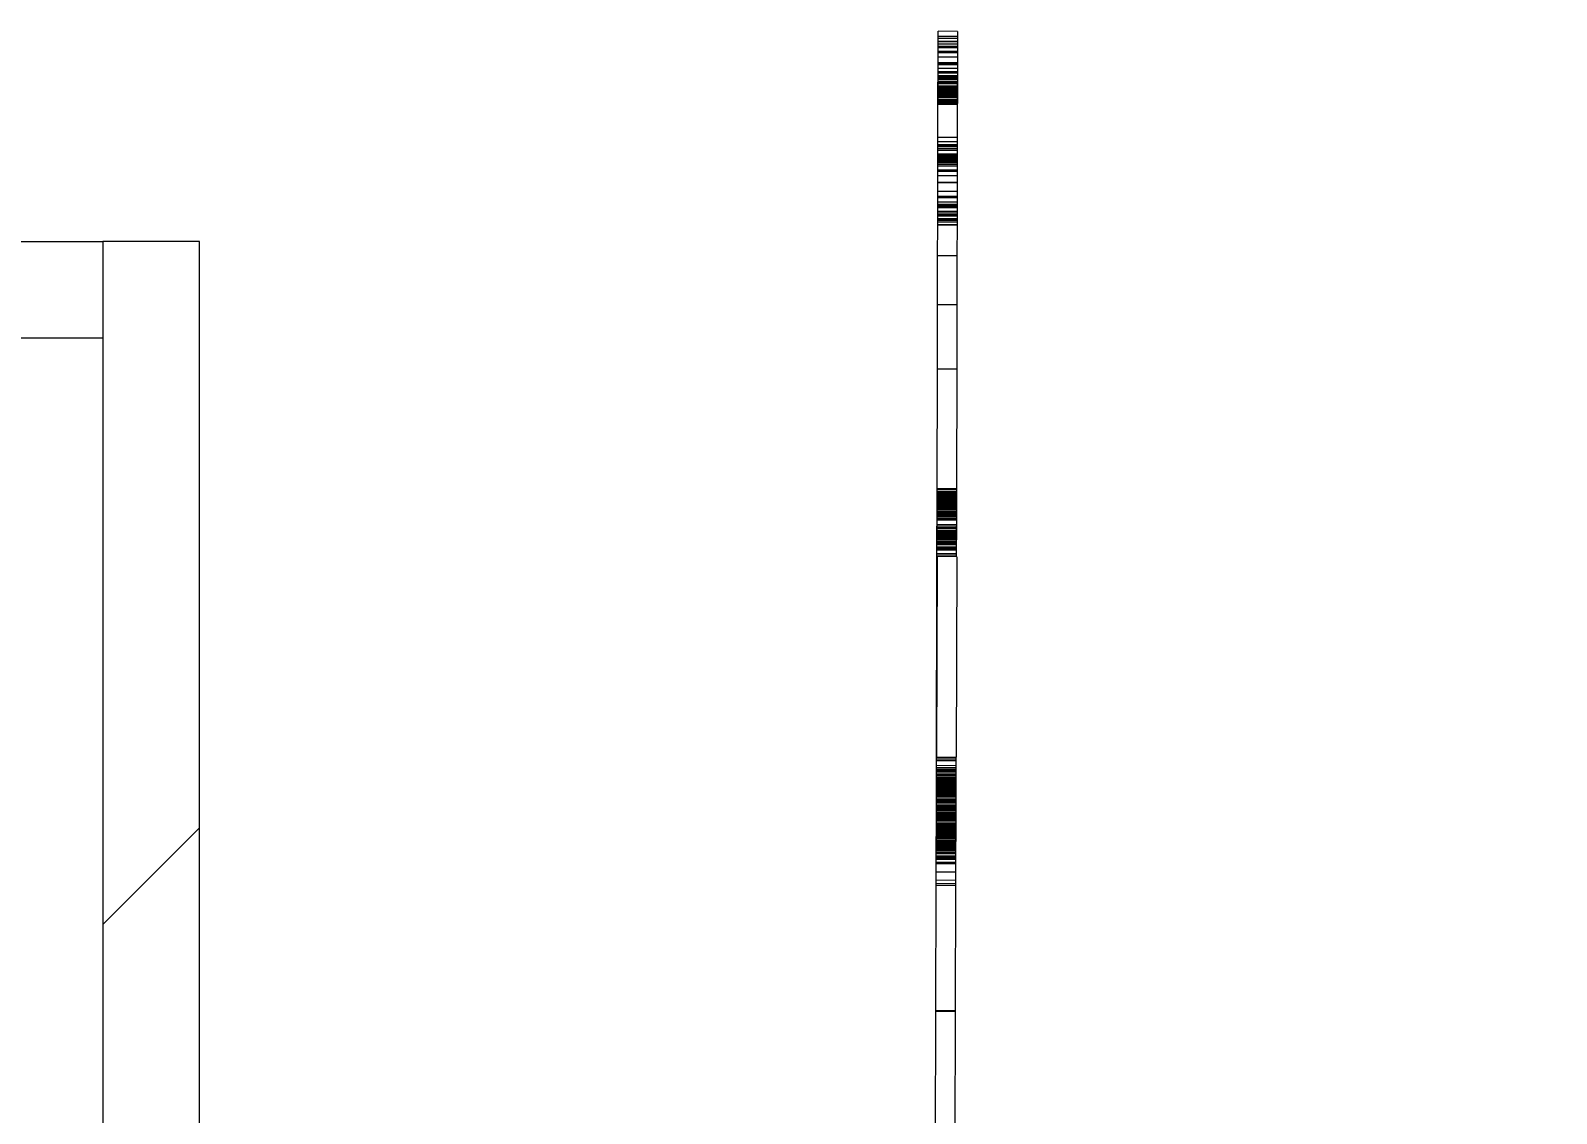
# Model space of a CAD drawing. Header units: millimetres. Extents: x -106145 to 154907, y -84585 to 152038.
# Drawn here: x 58541.2 to 59015, y 58139.4 to 58475.5 of the extents above; entities that cross this region are included whole.
import ezdxf

# ---------------------------------------------------------------- set-up
doc = ezdxf.new("R2010")
doc.units = ezdxf.units.MM
for name, color, linetype, lineweight in [('A-ANNO-DIMS', 211, 'Continuous', 9), ('A-ANNO-DIMS-300', 211, 'Continuous', 9), ('A-GENM', 13, 'Continuous', 5), ('A-WALL', 113, 'Continuous', 5), ('A-WALL-PATT', 111, 'Continuous', 5)]:
    doc.layers.add(name, color=color, linetype=linetype, lineweight=lineweight)
doc.styles.add('RomanS', font='romans__.ttf', dxfattribs={"width": 0.8, "height": 1200})
doc.dimstyles.new('Diagonal_-_4_mm_RomanS', dxfattribs={"dimscale": 304.8, "dimtxt": 1219.023462, "dimasz": 1.476378, "dimexe": 0.984252, "dimexo": 0.0625, "dimgap": 0.19685, "dimtad": 1, "dimdec": 0, "dimzin": 0, "dimdsep": 46, "dimtxsty": 'RomanS', "dimblk1": 'OBLIQUE', "dimblk2": 'OBLIQUE', "dimsah": 1, "dimcen": 0.09, "dimdle": 2.362205, "dimazin": 0, "dimtfac": 1, "dimtdec": 4, "dimtix": 1, "dimtmove": 0, "dimatfit": 3, "dimfxl": 2.362205, "dimfxlon": 1, "dimtvp": 1, "dimtolj": 1, "dimtzin": 0, "dimarcsym": 2})

# ---------------------------------------------------------------- blocks, each defined once
blk = doc.blocks.new('MM-HOSPITAL A _ B BLOCK-2022_11_05_CENTRAL_rvt-1-Site Plan')
at = {"layer": 'A-WALL-PATT'}
h = blk.add_hatch(dxfattribs=at)
h.set_pattern_fill('FP_20', color=41, style=0, pattern_type=2)
h.set_pattern_definition([(45, (0, 0), (-754.342, 754.342), []), (45, (0, 1143), (-754.342, 754.342), [])])
h.paths.add_polyline_path([(58563.75, 57200.01), (58593.75, 57200.01), (58593.75, 58410.01), (58563.75, 58410.01), (58563.75, 57998.94)], flags=0)
at = {"layer": 'A-WALL', "color": 253}
for p, q in [((57668.75, 58410.01), (58563.75, 58410.01)), ((58563.75, 58380.01), (57668.75, 58380.01))]:
    blk.add_line(p, q, dxfattribs=at)
at = {"layer": 'A-WALL', "color": 53, "lineweight": 18}
for p, q in [((58563.75, 58410.01), (58563.75, 57200.01)), ((58593.75, 58410.01), (58563.75, 58410.01)), ((58593.75, 57200.01), (58593.75, 58410.01))]:
    blk.add_line(p, q, dxfattribs=at)
blk = doc.blocks.new('DIMBLOCK33-Site Plan')
at = {"layer": 'A-ANNO-DIMS-300', "transparency": 16777216}
for p, q in [((-65454.82, 47705.61), (79277.8, 131267.03)), ((79014.26, 130283.49), (78504.26, 131166.84)), ((78654.26, 130907.03), (79014.26, 130283.49)), ((-64471.28, 47442.07), (-64981.28, 48325.42)), ((-64831.28, 48065.61), (-64471.28, 47442.07))]:
    blk.add_line(p, q, dxfattribs=at)
at = {"layer": 'A-ANNO-DIMS-300', "lineweight": 35, "transparency": 16777216}
for p, q in [((78654.26, 130907.03), (78736.62, 131214.39)), ((78654.26, 130907.03), (78571.91, 130599.67)), ((-64831.28, 48065.61), (-64748.93, 48372.97)), ((-64831.28, 48065.61), (-64913.64, 47758.26))]:
    blk.add_line(p, q, dxfattribs=at)
at = {"layer": 'A-ANNO-DIMS-300', "color": 0, "transparency": 16777216, "insert": (3725.25, 89578.44), "char_height": 1200, "width": 6511.9447, "attachment_point": 1, "rotation": 30, "line_spacing_factor": 0.983083, "style": 'RomanS'}
blk.add_mtext('165683', dxfattribs=at)
blk = doc.blocks.new('_Oblique')
at = {"color": 0, "linetype": 'ByBlock', "lineweight": -2}
blk.add_line((-0.5, -0.5), (0.5, 0.5), dxfattribs=at)

msp = doc.modelspace()

# ---------------------------------------------------------------- block references
at = {"lineweight": 5}
msp.add_blockref('MM-HOSPITAL A _ B BLOCK-2022_11_05_CENTRAL_rvt-1-Site Plan', (0, 0), dxfattribs=at)

# ---------------------------------------------------------------- next in the draw order: linework, layer by layer
at = {"layer": 'A-GENM'}
for p, q in [((58823.02, 58472.21), (58823.03, 58475.27)), ((58829.03, 58475.26), (58823.03, 58475.27)), ((58829.03, 58475.26), (58829.02, 58472.19)), ((58822.99, 58458.41), (58823.01, 58470.67)), ((58823.01, 58469.85), (58823.02, 58472.09)), ((58823.01, 58468.69), (58823.02, 58471.42)), ((58823.01, 58470.67), (58829.01, 58470.66)), ((58823.01, 58470.25), (58829.01, 58470.24)), ((58823.02, 58473.13), (58823.02, 58473.74)), ((58823.02, 58473.74), (58829.02, 58473.73)), ((58823.02, 58471.42), (58823.02, 58473.13)), ((58823.02, 58473.13), (58829.02, 58473.11)), ((58823.02, 58472.21), (58829.02, 58472.19)), ((58823.02, 58472.09), (58829.02, 58472.08)), ((58823.02, 58471.42), (58829.02, 58471.4)), ((58829.01, 58470.66), (58828.99, 58458.4)), ((58829.02, 58472.08), (58829.01, 58469.83)), ((58829.02, 58471.4), (58829.01, 58468.68)), ((58829.02, 58473.73), (58829.02, 58473.11)), ((58829.02, 58473.11), (58829.02, 58471.4)), ((58823, 58465.14), (58823.01, 58468.69)), ((58823, 58465.15), (58823, 58465.57)), ((58823, 58465.57), (58829, 58465.55)), ((58823.01, 58469.1), (58829.01, 58469.08)), ((58823.01, 58468.69), (58829.01, 58468.68)), ((58823.01, 58467.32), (58829.01, 58467.31)), ((58829.01, 58468.68), (58829, 58465.13)), ((58829, 58465.55), (58829, 58465.13)), ((58822.98, 58456.74), (58823, 58462.5)), ((58822.99, 58460.87), (58823, 58465.14)), ((58822.99, 58461.63), (58823, 58463.88)), ((58822.99, 58461.12), (58823, 58462.5)), ((58822.99, 58458.34), (58822.99, 58461.63)), ((58822.99, 58461.63), (58828.99, 58461.61)), ((58822.99, 58461.61), (58828.99, 58461.6)), ((58822.99, 58461.39), (58828.99, 58461.37)), ((58822.99, 58459.51), (58822.99, 58461.12)), ((58828.99, 58461.11), (58822.99, 58461.12)), ((58822.99, 58457.8), (58822.99, 58460.87)), ((58822.99, 58460.87), (58828.99, 58460.85)), ((58823, 58463.88), (58823, 58465.15)), ((58823, 58465.15), (58829, 58465.13)), ((58829, 58465.13), (58823, 58465.14)), ((58829, 58465.02), (58823, 58465.03)), ((58829, 58464.86), (58823, 58464.87)), ((58823, 58463.88), (58829, 58463.87)), ((58823, 58462.82), (58829, 58462.81)), ((58823, 58462.63), (58829, 58462.61)), ((58823, 58462.5), (58829, 58462.49)), ((58823, 58462.5), (58829, 58462.49)), ((58823, 58462.42), (58829, 58462.4)), ((58829, 58462.49), (58828.98, 58456.72)), ((58829, 58465.13), (58828.99, 58460.85)), ((58829, 58463.87), (58828.99, 58461.61)), ((58829, 58462.49), (58828.99, 58461.11)), ((58828.99, 58461.61), (58828.99, 58458.33)), ((58828.99, 58461.11), (58828.99, 58459.5)), ((58828.99, 58460.85), (58828.99, 58457.79)), ((58829, 58465.13), (58829, 58463.87)), ((58822.97, 58454.01), (58822.98, 58458.25)), ((58822.97, 58452.61), (58822.99, 58457.9)), ((58822.97, 58453.42), (58822.98, 58457.85)), ((58822.97, 58452.61), (58822.98, 58456.74)), ((58822.98, 58457.03), (58822.99, 58459.28)), ((58822.98, 58453.89), (58822.99, 58458.34)), ((58822.98, 58458.25), (58828.98, 58458.23)), ((58822.98, 58456.53), (58822.99, 58457.9)), ((58828.98, 58457.83), (58822.98, 58457.85)), ((58822.98, 58454.25), (58822.99, 58457.83)), ((58822.98, 58455.98), (58822.99, 58457.8)), ((58822.98, 58457.29), (58828.98, 58457.27)), ((58822.98, 58453.74), (58822.98, 58457.03)), ((58822.98, 58457.03), (58828.98, 58457.01)), ((58822.98, 58457.01), (58828.98, 58457)), ((58822.98, 58456.79), (58828.98, 58456.78)), ((58822.98, 58456.74), (58828.98, 58456.72)), ((58822.98, 58454.92), (58822.98, 58456.53)), ((58822.98, 58456.53), (58828.98, 58456.51)), ((58822.98, 58456.08), (58828.98, 58456.07)), ((58822.99, 58460.45), (58828.99, 58460.44)), ((58822.99, 58459.79), (58828.99, 58459.78)), ((58822.99, 58457.83), (58822.99, 58459.51)), ((58822.99, 58459.51), (58828.99, 58459.5)), ((58822.99, 58459.1), (58828.99, 58459.09)), ((58822.99, 58458.41), (58828.99, 58458.4)), ((58822.99, 58458.34), (58828.99, 58458.33)), ((58822.99, 58458.22), (58828.99, 58458.21)), ((58822.99, 58458.15), (58828.99, 58458.14)), ((58822.99, 58458.08), (58828.99, 58458.06)), ((58822.99, 58458.06), (58828.99, 58458.05)), ((58822.99, 58458.03), (58828.99, 58458.02)), ((58822.99, 58457.9), (58828.99, 58457.89)), ((58822.99, 58457.9), (58828.99, 58457.89)), ((58822.99, 58457.83), (58828.99, 58457.82)), ((58822.99, 58457.8), (58828.99, 58457.79)), ((58822.99, 58457.73), (58828.99, 58457.72)), ((58823, 58457.2), (58823, 58459.41)), ((58823, 58455.83), (58823, 58457.2)), ((58823, 58457.2), (58829, 58457.19)), ((58828.98, 58458.23), (58828.97, 58454)), ((58828.99, 58457.89), (58828.97, 58452.6)), ((58828.98, 58457.83), (58828.97, 58453.41)), ((58828.98, 58456.72), (58828.97, 58452.6)), ((58828.99, 58459.27), (58828.98, 58457.01)), ((58828.99, 58458.33), (58828.98, 58453.87)), ((58828.99, 58457.89), (58828.98, 58456.51)), ((58828.99, 58457.82), (58828.98, 58454.23)), ((58828.99, 58457.79), (58828.98, 58455.97)), ((58828.98, 58457.01), (58828.98, 58453.73)), ((58828.98, 58456.51), (58828.98, 58454.9)), ((58828.99, 58459.5), (58828.99, 58457.82)), ((58829, 58459.39), (58829, 58457.19)), ((58829, 58457.19), (58829, 58455.82)), ((58822.95, 58442.39), (58822.97, 58452.61)), ((58822.97, 58455.65), (58828.97, 58455.63)), ((58822.97, 58452.28), (58822.98, 58454.25)), ((58822.97, 58454.01), (58828.97, 58454)), ((58822.97, 58453.51), (58828.97, 58453.5)), ((58822.97, 58453.42), (58828.97, 58453.41)), ((58822.97, 58453.02), (58828.97, 58453.01)), ((58822.97, 58452.84), (58828.97, 58452.83)), ((58822.97, 58452.61), (58828.97, 58452.6)), ((58822.98, 58455.35), (58822.98, 58455.98)), ((58822.98, 58455.98), (58828.98, 58455.97)), ((58822.98, 58455.69), (58828.98, 58455.67)), ((58822.98, 58455.35), (58828.98, 58455.33)), ((58822.98, 58455.26), (58828.98, 58455.25)), ((58822.98, 58455.19), (58828.98, 58455.18)), ((58822.98, 58453.23), (58822.98, 58454.92)), ((58822.98, 58454.92), (58828.98, 58454.9)), ((58828.98, 58454.67), (58822.98, 58454.69)), ((58822.98, 58454.25), (58828.98, 58454.23)), ((58822.98, 58454.02), (58828.98, 58454.01)), ((58822.98, 58453.89), (58828.98, 58453.87)), ((58822.98, 58453.74), (58828.98, 58453.73)), ((58822.98, 58453.48), (58828.98, 58453.47)), ((58822.98, 58453.46), (58828.98, 58453.45)), ((58822.98, 58453.23), (58828.98, 58453.22)), ((58822.98, 58453.13), (58828.98, 58453.12)), ((58822.99, 58452.89), (58823, 58455.35)), ((58822.99, 58452.89), (58828.99, 58452.88)), ((58823, 58455.35), (58823, 58455.83)), ((58823, 58455.83), (58829, 58455.82)), ((58823, 58455.35), (58829, 58455.33)), ((58823, 58455.35), (58829, 58455.33)), ((58828.97, 58452.6), (58828.95, 58442.38)), ((58828.98, 58454.23), (58828.97, 58452.27)), ((58828.98, 58455.97), (58828.98, 58455.33)), ((58828.98, 58454.9), (58828.98, 58453.22)), ((58829, 58455.33), (58828.99, 58452.88)), ((58829, 58455.82), (58829, 58455.33)), ((58822.95, 58441.04), (58822.95, 58443.47)), ((58822.95, 58440.03), (58822.95, 58442.8)), ((58822.95, 58440.19), (58822.95, 58442.43)), ((58822.95, 58442.39), (58828.95, 58442.38)), ((58828.95, 58443.46), (58828.95, 58441.03)), ((58828.95, 58442.78), (58828.95, 58440.02)), ((58828.95, 58442.42), (58828.95, 58440.18)), ((58822.94, 58438.92), (58822.95, 58441.04)), ((58822.94, 58436.95), (58822.95, 58440.19)), ((58822.94, 58435.79), (58822.95, 58440.03)), ((58822.94, 58437.27), (58822.95, 58440.03)), ((58822.94, 58436.45), (58822.94, 58439.51)), ((58822.94, 58439.51), (58828.94, 58439.5)), ((58822.94, 58439.51), (58828.94, 58439.5)), ((58822.94, 58437.28), (58822.94, 58438.92)), ((58822.94, 58438.92), (58828.94, 58438.9)), ((58822.94, 58438.39), (58828.94, 58438.38)), ((58822.94, 58436.81), (58822.94, 58437.28)), ((58822.94, 58437.28), (58828.94, 58437.27)), ((58822.94, 58435.18), (58822.94, 58437.27)), ((58822.94, 58437.27), (58828.94, 58437.25)), ((58822.94, 58437.14), (58828.94, 58437.12)), ((58822.95, 58441.13), (58828.95, 58441.12)), ((58822.95, 58441.04), (58828.95, 58441.03)), ((58822.95, 58440.19), (58828.95, 58440.18)), ((58828.95, 58440.02), (58822.95, 58440.03)), ((58822.95, 58440.03), (58828.95, 58440.02)), ((58828.95, 58440.02), (58822.95, 58440.03)), ((58822.95, 58440.03), (58828.95, 58440.02)), ((58822.95, 58439.9), (58828.95, 58439.89)), ((58828.95, 58441.03), (58828.94, 58438.9)), ((58828.95, 58440.18), (58828.94, 58436.94)), ((58828.95, 58440.02), (58828.94, 58435.78)), ((58828.95, 58440.02), (58828.94, 58437.25)), ((58828.94, 58439.5), (58828.94, 58436.43)), ((58828.94, 58438.9), (58828.94, 58437.27)), ((58828.94, 58437.27), (58828.94, 58436.8)), ((58828.94, 58437.25), (58828.94, 58435.17)), ((58822.9, 58421.63), (58822.93, 58433.89)), ((58822.93, 58433.56), (58822.94, 58436.45)), ((58822.93, 58434.63), (58822.94, 58436.35)), ((58822.93, 58432.75), (58822.94, 58435.79)), ((58822.93, 58433.07), (58822.94, 58435.31)), ((58822.93, 58433.83), (58822.94, 58435.18)), ((58822.93, 58435.07), (58828.93, 58435.06)), ((58822.93, 58431.91), (58822.93, 58434.63)), ((58822.93, 58434.63), (58828.93, 58434.62)), ((58822.93, 58434.1), (58828.93, 58434.09)), ((58822.93, 58433.89), (58828.93, 58433.88)), ((58822.93, 58433.47), (58828.93, 58433.46)), ((58822.93, 58432.31), (58828.93, 58432.3)), ((58822.94, 58436.35), (58822.94, 58436.96)), ((58822.94, 58436.96), (58828.94, 58436.94)), ((58822.94, 58436.95), (58828.94, 58436.94)), ((58822.94, 58435.34), (58822.94, 58436.81)), ((58822.94, 58436.81), (58828.94, 58436.8)), ((58822.94, 58436.71), (58828.94, 58436.7)), ((58822.94, 58436.45), (58828.94, 58436.43)), ((58822.94, 58436.45), (58828.94, 58436.43)), ((58822.94, 58436.4), (58828.94, 58436.38)), ((58822.94, 58436.35), (58828.94, 58436.33)), ((58822.94, 58435.93), (58828.94, 58435.91)), ((58822.94, 58435.79), (58828.94, 58435.78)), ((58822.94, 58435.34), (58828.94, 58435.33)), ((58822.94, 58435.31), (58828.94, 58435.29)), ((58822.94, 58435.18), (58828.94, 58435.17)), ((58828.93, 58433.88), (58828.9, 58421.62)), ((58828.94, 58436.43), (58828.93, 58433.55)), ((58828.94, 58436.33), (58828.93, 58434.62)), ((58828.94, 58435.78), (58828.93, 58432.73)), ((58828.94, 58435.29), (58828.93, 58433.05)), ((58828.94, 58435.17), (58828.93, 58433.82)), ((58828.93, 58434.62), (58828.93, 58431.89)), ((58828.94, 58436.94), (58828.94, 58436.33)), ((58828.94, 58436.8), (58828.94, 58435.33)), ((58822.91, 58424.09), (58822.92, 58428.36)), ((58822.92, 58428.36), (58822.93, 58431.91)), ((58822.92, 58430.54), (58828.92, 58430.53)), ((58828.92, 58428.35), (58822.92, 58428.36)), ((58828.92, 58428.23), (58822.92, 58428.25)), ((58822.93, 58431.91), (58828.93, 58431.89)), ((58828.92, 58428.35), (58828.91, 58424.07)), ((58828.93, 58431.89), (58828.92, 58428.35)), ((58822.9, 58421.02), (58822.91, 58424.09)), ((58822.91, 58425.63), (58828.91, 58425.62)), ((58822.91, 58424.09), (58828.91, 58424.07)), ((58822.91, 58423.67), (58828.91, 58423.65)), ((58828.91, 58424.07), (58828.9, 58421.01)), ((58822.89, 58415.19), (58822.9, 58418.55)), ((58822.9, 58421.63), (58828.9, 58421.62)), ((58822.9, 58421.37), (58828.9, 58421.36)), ((58822.9, 58420.7), (58822.9, 58421.12)), ((58822.9, 58421.12), (58828.9, 58421.11)), ((58822.9, 58419.2), (58822.9, 58421.02)), ((58822.9, 58421.02), (58828.9, 58421.01)), ((58822.9, 58419.44), (58822.9, 58420.7)), ((58822.9, 58420.7), (58828.9, 58420.69)), ((58828.9, 58420.42), (58822.9, 58420.43)), ((58822.9, 58417.18), (58822.9, 58419.44)), ((58822.9, 58419.44), (58828.9, 58419.42)), ((58822.9, 58419.3), (58828.9, 58419.29)), ((58822.9, 58418.57), (58822.9, 58419.2)), ((58822.9, 58419.2), (58828.9, 58419.18)), ((58822.9, 58418.57), (58828.9, 58418.55)), ((58828.9, 58418.54), (58822.9, 58418.55)), ((58822.9, 58418.48), (58828.9, 58418.46)), ((58822.9, 58418.48), (58828.9, 58418.46)), ((58822.9, 58418.37), (58828.9, 58418.36)), ((58822.9, 58418.18), (58828.9, 58418.17)), ((58822.91, 58422.32), (58828.91, 58422.31)), ((58828.9, 58418.54), (58828.89, 58415.17)), ((58828.9, 58421.11), (58828.9, 58420.69)), ((58828.9, 58421.01), (58828.9, 58419.18)), ((58828.9, 58420.69), (58828.9, 58419.42)), ((58828.9, 58419.42), (58828.9, 58417.17)), ((58828.9, 58419.18), (58828.9, 58418.55)), ((58822.87, 58405.66), (58822.89, 58415.19)), ((58822.89, 58416.68), (58822.9, 58418.05)), ((58822.89, 58413.9), (58822.9, 58417.18)), ((58822.89, 58416.94), (58828.89, 58416.93)), ((58822.89, 58415.07), (58822.89, 58416.68)), ((58822.89, 58416.68), (58828.89, 58416.66)), ((58822.89, 58416.64), (58828.89, 58416.62)), ((58828.89, 58416.51), (58822.89, 58416.52)), ((58822.89, 58416.13), (58828.89, 58416.11)), ((58822.89, 58415.34), (58828.89, 58415.33)), ((58822.89, 58415.19), (58828.89, 58415.17)), ((58822.9, 58418.05), (58828.9, 58418.04)), ((58822.9, 58418.05), (58828.9, 58418.04)), ((58822.9, 58417.97), (58828.9, 58417.95)), ((58822.9, 58417.97), (58828.9, 58417.95)), ((58822.9, 58417.18), (58828.9, 58417.17)), ((58822.9, 58417.16), (58828.9, 58417.15)), ((58828.89, 58415.17), (58828.87, 58405.65)), ((58828.9, 58418.04), (58828.89, 58416.66)), ((58828.9, 58417.17), (58828.89, 58413.88)), ((58828.89, 58416.66), (58828.89, 58415.06)), ((58822.84, 58390.49), (58822.87, 58405.66)), ((58822.87, 58405.66), (58828.87, 58405.65)), ((58828.87, 58405.65), (58828.84, 58390.48)), ((58822.79, 58370.53), (58822.84, 58390.49)), ((58822.84, 58390.49), (58828.84, 58390.48)), ((58828.84, 58390.48), (58828.79, 58370.51)), ((58822.71, 58333.41), (58822.79, 58370.53)), ((58822.79, 58370.53), (58828.79, 58370.51)), ((58828.79, 58370.51), (58828.71, 58333.4)), ((58822.7, 58329.82), (58822.71, 58333.41)), ((58822.7, 58331.34), (58822.71, 58333.14)), ((58822.71, 58333.41), (58828.71, 58333.4)), ((58822.71, 58333.16), (58828.71, 58333.15)), ((58822.71, 58333.14), (58828.71, 58333.13)), ((58822.71, 58333.12), (58828.71, 58333.1)), ((58828.71, 58333.4), (58828.7, 58329.81)), ((58828.71, 58333.13), (58828.7, 58331.32)), ((58822.69, 58326.83), (58822.7, 58328.92)), ((58822.69, 58324.06), (58822.7, 58328.29)), ((58822.7, 58330.19), (58822.71, 58332.15)), ((58822.7, 58331.92), (58828.7, 58331.91)), ((58822.7, 58331.79), (58828.7, 58331.78)), ((58822.7, 58331.44), (58828.7, 58331.42)), ((58822.7, 58328.29), (58822.7, 58331.34)), ((58822.7, 58331.34), (58828.7, 58331.32)), ((58822.7, 58331.23), (58828.7, 58331.21)), ((58822.7, 58330.92), (58828.7, 58330.91)), ((58822.7, 58329.08), (58822.7, 58330.84)), ((58822.7, 58330.84), (58828.7, 58330.83)), ((58822.7, 58330.74), (58828.7, 58330.73)), ((58822.7, 58330.25), (58822.7, 58330.7)), ((58822.7, 58330.7), (58828.7, 58330.68)), ((58822.7, 58330.19), (58822.7, 58330.41)), ((58822.7, 58330.41), (58828.7, 58330.4)), ((58822.7, 58330.41), (58828.7, 58330.39)), ((58822.7, 58327.87), (58822.7, 58330.32)), ((58822.7, 58330.32), (58828.7, 58330.31)), ((58822.7, 58330.27), (58828.7, 58330.26)), ((58822.7, 58328.92), (58822.7, 58330.25)), ((58822.7, 58330.25), (58828.7, 58330.24)), ((58822.7, 58327.64), (58822.7, 58330.19)), ((58822.7, 58330.19), (58828.7, 58330.17)), ((58822.7, 58330.19), (58828.7, 58330.17)), ((58822.7, 58330.19), (58828.7, 58330.17)), ((58822.7, 58328.05), (58822.7, 58329.82)), ((58822.7, 58329.82), (58828.7, 58329.81)), ((58822.7, 58327.59), (58822.7, 58329.41)), ((58822.7, 58329.41), (58828.7, 58329.4)), ((58822.7, 58327.84), (58822.7, 58329.08)), ((58822.7, 58329.08), (58828.7, 58329.06)), ((58822.7, 58329.02), (58828.7, 58329.01)), ((58822.7, 58329), (58828.7, 58328.99)), ((58822.7, 58328.92), (58828.7, 58328.9)), ((58822.7, 58328.04), (58822.7, 58328.65)), ((58822.7, 58328.65), (58828.7, 58328.64)), ((58822.7, 58328.47), (58828.7, 58328.45)), ((58822.7, 58328.29), (58828.7, 58328.28)), ((58822.7, 58328.17), (58828.7, 58328.15)), ((58822.71, 58332.59), (58828.71, 58332.58)), ((58828.71, 58332.14), (58822.71, 58332.15)), ((58828.71, 58332.14), (58822.71, 58332.15)), ((58828.7, 58328.9), (58828.69, 58326.82)), ((58828.7, 58328.28), (58828.69, 58324.05)), ((58828.71, 58332.14), (58828.7, 58330.17)), ((58828.7, 58331.32), (58828.7, 58328.28)), ((58828.7, 58330.83), (58828.7, 58329.06)), ((58828.7, 58330.68), (58828.7, 58330.24)), ((58828.7, 58330.39), (58828.7, 58330.17)), ((58828.7, 58330.31), (58828.7, 58327.86)), ((58828.7, 58330.24), (58828.7, 58328.9)), ((58828.7, 58330.17), (58828.7, 58327.63)), ((58828.7, 58329.81), (58828.7, 58328.04)), ((58828.7, 58329.4), (58828.7, 58327.58)), ((58828.7, 58329.06), (58828.7, 58327.83)), ((58828.7, 58328.64), (58828.7, 58328.03)), ((58822.67, 58317.93), (58822.69, 58325.59)), ((58822.68, 58321.14), (58822.69, 58325.68)), ((58822.68, 58321.83), (58822.69, 58325.03)), ((58822.68, 58319.82), (58822.69, 58324.06)), ((58822.68, 58321.3), (58822.69, 58324.06)), ((58822.68, 58320.06), (58822.69, 58323.6)), ((58822.69, 58326.82), (58822.7, 58328.05)), ((58822.69, 58326.33), (58822.7, 58328.04)), ((58822.69, 58327.12), (58822.7, 58327.87)), ((58822.69, 58326.1), (58822.7, 58327.84)), ((58822.69, 58327.12), (58822.7, 58327.64)), ((58822.69, 58325.68), (58822.7, 58327.59)), ((58822.69, 58324.64), (58822.69, 58327.12)), ((58822.69, 58327.12), (58828.69, 58327.11)), ((58822.69, 58327.12), (58828.69, 58327.11)), ((58822.69, 58324.76), (58822.69, 58327)), ((58822.69, 58327), (58828.69, 58326.99)), ((58822.69, 58326.96), (58828.69, 58326.95)), ((58822.69, 58324.06), (58822.69, 58326.83)), ((58822.69, 58326.83), (58828.69, 58326.82)), ((58822.69, 58325.08), (58822.69, 58326.82)), ((58822.69, 58326.82), (58828.69, 58326.8)), ((58822.69, 58323.6), (58822.69, 58326.33)), ((58822.69, 58326.33), (58828.69, 58326.32)), ((58828.69, 58326.09), (58822.69, 58326.1)), ((58822.69, 58326.1), (58828.69, 58326.09)), ((58822.69, 58325.68), (58828.69, 58325.66)), ((58822.69, 58325.59), (58828.69, 58325.57)), ((58822.69, 58325.17), (58828.69, 58325.16)), ((58828.69, 58325.06), (58822.69, 58325.08)), ((58822.69, 58325.08), (58828.69, 58325.06)), ((58822.69, 58325.03), (58828.69, 58325.02)), ((58822.69, 58324.64), (58828.69, 58324.62)), ((58828.69, 58324.05), (58822.69, 58324.06)), ((58822.69, 58324.06), (58828.69, 58324.05)), ((58828.69, 58324.05), (58822.69, 58324.06)), ((58822.69, 58324.06), (58828.69, 58324.05)), ((58822.69, 58324.01), (58828.69, 58324)), ((58822.69, 58323.6), (58828.69, 58323.59)), ((58822.7, 58328.05), (58828.7, 58328.04)), ((58822.7, 58328.04), (58828.7, 58328.03)), ((58822.7, 58327.87), (58828.7, 58327.86)), ((58822.7, 58327.84), (58828.7, 58327.83)), ((58822.7, 58327.64), (58828.7, 58327.63)), ((58822.7, 58327.63), (58828.7, 58327.62)), ((58822.7, 58327.59), (58828.7, 58327.58)), ((58828.69, 58325.57), (58828.67, 58317.91)), ((58828.69, 58325.66), (58828.68, 58321.12)), ((58828.69, 58325.02), (58828.68, 58321.82)), ((58828.69, 58324.05), (58828.68, 58319.81)), ((58828.69, 58324.05), (58828.68, 58321.29)), ((58828.69, 58323.59), (58828.68, 58320.04)), ((58828.7, 58328.04), (58828.69, 58326.8)), ((58828.7, 58328.03), (58828.69, 58326.32)), ((58828.7, 58327.86), (58828.69, 58327.11)), ((58828.7, 58327.83), (58828.69, 58326.09)), ((58828.7, 58327.63), (58828.69, 58327.11)), ((58828.7, 58327.58), (58828.69, 58325.66)), ((58828.69, 58327.11), (58828.69, 58324.62)), ((58828.69, 58326.99), (58828.69, 58324.75)), ((58828.69, 58326.82), (58828.69, 58324.05)), ((58828.69, 58326.8), (58828.69, 58325.06)), ((58828.69, 58326.32), (58828.69, 58323.59)), ((58822.67, 58317.93), (58822.68, 58321.83)), ((58822.67, 58316.78), (58822.68, 58319.82)), ((58822.67, 58318.28), (58822.68, 58319.55)), ((58822.67, 58318.13), (58822.68, 58319.37)), ((58822.67, 58317.54), (58822.68, 58319.35)), ((58822.67, 58317.1), (58822.68, 58319.34)), ((58822.67, 58317.87), (58822.68, 58319.21)), ((58822.67, 58315.94), (58822.68, 58318.67)), ((58822.68, 58322.24), (58828.68, 58322.22)), ((58822.68, 58321.83), (58828.68, 58321.82)), ((58822.68, 58321.73), (58828.68, 58321.72)), ((58822.68, 58319.21), (58822.68, 58321.3)), ((58822.68, 58321.3), (58828.68, 58321.29)), ((58822.68, 58321.17), (58828.68, 58321.16)), ((58822.68, 58319.37), (58822.68, 58321.14)), ((58822.68, 58321.14), (58828.68, 58321.12)), ((58822.68, 58320.38), (58822.68, 58320.99)), ((58822.68, 58320.99), (58828.68, 58320.98)), ((58822.68, 58318.67), (58822.68, 58320.38)), ((58822.68, 58320.38), (58828.68, 58320.37)), ((58828.68, 58320.04), (58822.68, 58320.06)), ((58822.68, 58319.35), (58822.68, 58319.97)), ((58822.68, 58319.55), (58822.68, 58319.97)), ((58822.68, 58319.97), (58828.68, 58319.96)), ((58822.68, 58319.97), (58828.68, 58319.96)), ((58822.68, 58319.96), (58828.68, 58319.95)), ((58828.68, 58319.93), (58822.68, 58319.94)), ((58822.68, 58319.82), (58828.68, 58319.81)), ((58822.68, 58319.55), (58828.68, 58319.54)), ((58822.68, 58319.37), (58828.68, 58319.36)), ((58822.68, 58319.35), (58828.68, 58319.34)), ((58822.68, 58319.34), (58828.68, 58319.33)), ((58822.68, 58319.32), (58828.68, 58319.31)), ((58828.68, 58319.26), (58822.68, 58319.28)), ((58822.68, 58319.21), (58828.68, 58319.2)), ((58822.68, 58319.1), (58828.68, 58319.09)), ((58822.68, 58318.67), (58828.68, 58318.65)), ((58828.68, 58321.82), (58828.67, 58317.91)), ((58828.68, 58319.81), (58828.67, 58316.77)), ((58828.68, 58319.54), (58828.67, 58318.27)), ((58828.68, 58319.36), (58828.67, 58318.12)), ((58828.68, 58319.34), (58828.67, 58317.53)), ((58828.68, 58319.33), (58828.67, 58317.09)), ((58828.68, 58319.2), (58828.67, 58317.85)), ((58828.68, 58318.65), (58828.67, 58315.93)), ((58828.68, 58321.29), (58828.68, 58319.2)), ((58828.68, 58321.12), (58828.68, 58319.36)), ((58828.68, 58320.98), (58828.68, 58320.37)), ((58828.68, 58320.37), (58828.68, 58318.65)), ((58828.68, 58319.96), (58828.68, 58319.34)), ((58828.68, 58319.96), (58828.68, 58319.54)), ((58822.65, 58305.66), (58822.67, 58317.93)), ((58822.66, 58312.39), (58822.67, 58315.94)), ((58822.66, 58313.04), (58822.67, 58315.12)), ((58822.66, 58310.27), (58822.67, 58314.5)), ((58822.67, 58318.28), (58828.67, 58318.27)), ((58822.67, 58318.13), (58828.67, 58318.12)), ((58822.67, 58317.93), (58828.67, 58317.91)), ((58822.67, 58317.41), (58822.67, 58317.87)), ((58822.67, 58317.87), (58828.67, 58317.85)), ((58822.67, 58317.84), (58828.67, 58317.83)), ((58822.67, 58314.5), (58822.67, 58317.54)), ((58822.67, 58317.54), (58828.67, 58317.53)), ((58822.67, 58317.51), (58828.67, 58317.49)), ((58822.67, 58317.43), (58828.67, 58317.42)), ((58822.67, 58317.41), (58828.67, 58317.4)), ((58822.67, 58316.46), (58822.67, 58316.9)), ((58822.67, 58316.9), (58828.67, 58316.89)), ((58822.67, 58316.89), (58828.67, 58316.88)), ((58822.67, 58314.97), (58822.67, 58316.78)), ((58822.67, 58316.78), (58828.67, 58316.77)), ((58822.67, 58316.48), (58828.67, 58316.46)), ((58822.67, 58315.12), (58822.67, 58316.46)), ((58822.67, 58316.46), (58828.67, 58316.45)), ((58822.67, 58316.35), (58828.67, 58316.34)), ((58822.67, 58315.94), (58828.67, 58315.93)), ((58822.67, 58315.23), (58828.67, 58315.21)), ((58822.67, 58315.12), (58828.67, 58315.11)), ((58822.67, 58314.99), (58828.67, 58314.98)), ((58822.67, 58314.35), (58822.67, 58314.97)), ((58822.67, 58314.97), (58828.67, 58314.95)), ((58822.67, 58314.57), (58828.67, 58314.56)), ((58822.67, 58314.5), (58828.67, 58314.49)), ((58822.67, 58314.37), (58828.67, 58314.36)), ((58822.67, 58314.35), (58828.67, 58314.34)), ((58828.67, 58317.91), (58828.66, 58312.19)), ((58828.67, 58315.93), (58828.66, 58312.38)), ((58828.67, 58315.11), (58828.66, 58313.02)), ((58828.67, 58317.85), (58828.67, 58317.4)), ((58828.67, 58317.53), (58828.67, 58314.49)), ((58828.67, 58316.89), (58828.67, 58316.45)), ((58828.67, 58316.77), (58828.67, 58314.95)), ((58828.67, 58316.45), (58828.67, 58315.11)), ((58828.67, 58314.95), (58828.67, 58314.34)), ((58822.65, 58308.12), (58822.66, 58312.39)), ((58822.65, 58306.03), (58822.66, 58310.27)), ((58822.66, 58313.17), (58828.66, 58313.15)), ((58822.66, 58313.04), (58828.66, 58313.02)), ((58828.66, 58312.38), (58822.66, 58312.39)), ((58828.66, 58312.27), (58822.66, 58312.28)), ((58822.66, 58249.97), (58822.8, 58312.2)), ((58828.8, 58312.19), (58822.8, 58312.2)), ((58828.8, 58312.19), (58828.66, 58249.95)), ((58822.64, 58303.26), (58822.65, 58307.8)), ((58822.64, 58301.59), (58822.65, 58305.66)), ((58822.64, 58292.38), (58822.66, 58304.64)), ((58822.63, 58297.35), (58822.64, 58301.59)), ((58822.61, 58290.95), (58822.63, 58297.35)), ((58822.62, 58292.9), (58822.63, 58297.13)), ((58822.62, 58292.53), (58822.63, 58297.07)), ((58822.62, 58288.29), (58822.64, 58295.02)), ((58822.64, 58294.44), (58822.65, 58298.3)), ((58822.6, 58286.45), (58822.61, 58290.95)), ((58822.61, 58288.66), (58822.62, 58292.9)), ((58822.6, 58286.69), (58822.61, 58289.62)), ((58822.6, 58285.62), (58822.61, 58288.66)), ((58822.6, 58286.7), (58822.61, 58288.05)), ((58822.6, 58285.25), (58822.61, 58287.9)), ((58822.6, 58286.49), (58822.61, 58287.81)), ((58822.6, 58285.87), (58822.61, 58287.68)), ((58822.6, 58286.25), (58822.6, 58286.7)), ((58822.6, 58284.21), (58822.6, 58286.69)), ((58822.6, 58284.63), (58822.6, 58286.49)), ((58822.6, 58283.97), (58822.6, 58286.45)), ((58822.6, 58282.83), (58822.6, 58285.87)), ((58822.6, 58283.8), (58822.6, 58285.62)), ((58822.61, 58288.05), (58822.61, 58290.14)), ((58822.61, 58287.78), (58822.61, 58289.52)), ((58822.61, 58287.81), (58822.61, 58288.29)), ((58822.61, 58287.68), (58822.61, 58288.29)), ((58822.58, 58276.55), (58822.6, 58283.1)), ((58822.58, 58276.76), (58822.59, 58281.26)), ((58822.59, 58281.56), (58822.6, 58285.25)), ((58822.59, 58282.43), (58822.6, 58284.63)), ((58822.59, 58281.14), (58822.6, 58283.97)), ((58822.59, 58282.47), (58822.6, 58283.93)), ((58822.59, 58281.36), (58822.6, 58283.45)), ((58822.59, 58278.6), (58822.6, 58282.83)), ((58822.59, 58280.54), (58822.59, 58282.47)), ((58822.59, 58280.37), (58822.59, 58282.43)), ((58822.59, 58279.1), (58822.6, 58282.16)), ((58822.59, 58278.36), (58822.59, 58281.56)), ((58822.59, 58278.6), (58822.59, 58281.36)), ((58822.6, 58284.89), (58822.6, 58285.23)), ((58822.6, 58284.79), (58822.6, 58285.23)), ((58822.6, 58283.93), (58822.6, 58284.89)), ((58822.6, 58283.45), (58822.6, 58284.79)), ((58822.6, 58283.19), (58822.6, 58283.8)), ((58822.57, 58273.51), (58822.59, 58280.54)), ((58822.58, 58277.54), (58822.59, 58278.75)), ((58822.58, 58274.36), (58822.59, 58278.6)), ((58822.58, 58275.83), (58822.59, 58278.6)), ((58822.58, 58275.99), (58822.59, 58278.36)), ((58822.58, 58276.76), (58822.59, 58278.12)), ((58822.58, 58276.55), (58822.58, 58276.76)), ((58822.58, 58274.46), (58822.58, 58276.76)), ((58822.58, 58274), (58822.58, 58276.55)), ((58822.58, 58274.51), (58822.58, 58275.99)), ((58822.59, 58278.75), (58822.59, 58280.37)), ((58822.59, 58278.12), (58822.59, 58278.59)), ((58822.56, 58268.88), (58822.56, 58271.95)), ((58822.56, 58268.88), (58822.57, 58271.31)), ((58822.57, 58271.31), (58822.58, 58274.46)), ((58822.57, 58271.31), (58822.58, 58274.36)), ((58822.57, 58273.48), (58822.58, 58274)), ((58822.57, 58272.4), (58822.58, 58273.75)), ((58822.57, 58271), (58822.57, 58273.48)), ((58822.57, 58271.95), (58822.57, 58272.4)), ((58822.57, 58269.5), (58822.57, 58271.31)), ((58822.58, 58273.75), (58822.58, 58275.83)), ((58822.58, 58273.99), (58822.58, 58274.51)), ((58822.53, 58255.6), (58822.56, 58267.86)), ((58822.55, 58267.1), (58822.56, 58268.88)), ((58822.56, 58268.6), (58822.57, 58270.31)), ((58822.56, 58268.88), (58822.57, 58269.5)), ((58822.56, 58267.03), (58822.57, 58269.28)), ((58822.56, 58268.42), (58822.56, 58268.88)), ((58822.56, 58265.88), (58822.56, 58268.6)), ((58822.57, 58270.31), (58822.57, 58270.93)), ((58822.54, 58258.05), (58822.55, 58262.33)), ((58822.55, 58262.33), (58822.56, 58265.88)), ((58822.53, 58254.99), (58822.54, 58258.05)), ((58822.51, 58246.23), (58822.53, 58255.6)), ((58822.52, 58249.46), (58822.53, 58253.48)), ((58822.53, 58254.95), (58822.53, 58255.41)), ((58822.53, 58253.16), (58822.53, 58254.99)), ((58822.53, 58253.48), (58822.53, 58254.95)), ((58822.53, 58252.53), (58822.53, 58253.16)), ((58822.52, 58247.43), (58822.52, 58249.46)), ((58822.52, 58249.46), (58828.52, 58249.45)), ((58822.52, 58248.92), (58828.52, 58248.91)), ((58822.66, 58249.97), (58828.66, 58249.95)), ((58828.52, 58249.95), (58828.51, 58246.22)), ((58828.52, 58249.45), (58828.52, 58247.42)), ((58822.5, 58244.36), (58822.51, 58247.43)), ((58822.5, 58244.61), (58828.5, 58244.59)), ((58822.5, 58242.58), (58822.5, 58244.36)), ((58822.5, 58241.5), (58822.5, 58244.36)), ((58822.5, 58244.36), (58828.5, 58244.35)), ((58822.5, 58244.36), (58828.5, 58244.35)), ((58822.5, 58244.36), (58828.5, 58244.35)), ((58822.5, 58242.04), (58822.51, 58243.75)), ((58822.5, 58241.49), (58822.51, 58243.73)), ((58822.5, 58240.78), (58822.51, 58243.6)), ((58822.5, 58242.17), (58822.51, 58243.43)), ((58822.5, 58240.33), (58822.51, 58243.06)), ((58822.51, 58245.55), (58822.52, 58247.43)), ((58822.51, 58247.43), (58828.51, 58247.41)), ((58828.51, 58246.66), (58822.51, 58246.68)), ((58822.51, 58246.23), (58828.51, 58246.22)), ((58822.51, 58246.12), (58828.51, 58246.11)), ((58822.51, 58245.38), (58822.51, 58245.97)), ((58822.51, 58245.97), (58828.51, 58245.96)), ((58822.51, 58243.6), (58822.51, 58245.55)), ((58822.51, 58245.55), (58828.51, 58245.54)), ((58822.51, 58244.77), (58822.51, 58245.38)), ((58822.51, 58245.38), (58828.51, 58245.37)), ((58822.51, 58245.38), (58828.51, 58245.37)), ((58822.51, 58243.06), (58822.51, 58244.77)), ((58822.51, 58244.77), (58828.51, 58244.76)), ((58822.51, 58243.75), (58822.51, 58244.36)), ((58822.51, 58244.36), (58828.51, 58244.35)), ((58822.51, 58243.43), (58822.51, 58243.85)), ((58822.51, 58243.85), (58828.51, 58243.84)), ((58822.51, 58243.75), (58828.51, 58243.74)), ((58822.51, 58243.73), (58828.51, 58243.72)), ((58822.51, 58243.6), (58828.51, 58243.59)), ((58822.51, 58243.43), (58828.51, 58243.42)), ((58828.51, 58243.15), (58822.51, 58243.16)), ((58822.51, 58243.06), (58828.51, 58243.05)), ((58822.52, 58247.43), (58828.52, 58247.42)), ((58822.52, 58245.38), (58828.52, 58245.37)), ((58828.51, 58247.41), (58828.5, 58244.35)), ((58828.5, 58244.35), (58828.5, 58242.56)), ((58828.5, 58244.35), (58828.5, 58241.49)), ((58828.51, 58243.74), (58828.5, 58242.02)), ((58828.51, 58243.72), (58828.5, 58241.48)), ((58828.51, 58243.59), (58828.5, 58240.77)), ((58828.51, 58243.42), (58828.5, 58242.15)), ((58828.51, 58243.05), (58828.5, 58240.32)), ((58828.52, 58247.42), (58828.51, 58245.54)), ((58828.51, 58245.96), (58828.51, 58245.37)), ((58828.51, 58245.54), (58828.51, 58243.59)), ((58828.51, 58245.37), (58828.51, 58244.76)), ((58828.51, 58244.76), (58828.51, 58243.05)), ((58828.51, 58244.35), (58828.51, 58243.74)), ((58828.51, 58243.84), (58828.51, 58243.42)), ((58822.48, 58234.34), (58822.49, 58238.57)), ((58822.48, 58233.75), (58822.49, 58238.17)), ((58822.49, 58238.57), (58822.5, 58242.58)), ((58822.49, 58238.17), (58822.5, 58241.5)), ((58822.49, 58235.4), (58822.5, 58241.3)), ((58822.49, 58235.02), (58822.5, 58240.78)), ((58822.49, 58236.63), (58822.5, 58239.91)), ((58822.49, 58235.76), (58822.5, 58239.31)), ((58822.49, 58236.29), (58822.5, 58239.28)), ((58822.49, 58236.87), (58822.5, 58239.1)), ((58822.49, 58238.95), (58828.49, 58238.94)), ((58822.49, 58238.57), (58828.49, 58238.56)), ((58822.49, 58236.93), (58822.5, 58238.37)), ((58828.49, 58238.16), (58822.49, 58238.17)), ((58822.5, 58240.47), (58822.51, 58242.71)), ((58822.5, 58242.58), (58828.5, 58242.56)), ((58822.5, 58239.91), (58822.5, 58242.17)), ((58822.5, 58242.17), (58828.5, 58242.15)), ((58822.5, 58239.31), (58822.5, 58242.04)), ((58822.5, 58242.04), (58828.5, 58242.02)), ((58822.5, 58241.99), (58828.5, 58241.98)), ((58822.5, 58241.98), (58828.5, 58241.96)), ((58822.5, 58241.9), (58828.5, 58241.88)), ((58822.5, 58241.14), (58822.5, 58241.81)), ((58822.5, 58241.81), (58828.5, 58241.79)), ((58822.5, 58241.55), (58828.5, 58241.54)), ((58822.5, 58241.5), (58828.5, 58241.49)), ((58822.5, 58241.3), (58828.5, 58241.28)), ((58822.5, 58239.28), (58822.5, 58241.14)), ((58822.5, 58241.14), (58828.5, 58241.13)), ((58822.5, 58241.1), (58828.5, 58241.09)), ((58822.5, 58240.91), (58828.5, 58240.9)), ((58822.5, 58240.88), (58828.5, 58240.86)), ((58822.5, 58240.81), (58828.5, 58240.8)), ((58822.5, 58239.41), (58822.5, 58240.78)), ((58822.5, 58240.36), (58822.5, 58240.78)), ((58828.5, 58240.77), (58822.5, 58240.78)), ((58822.5, 58240.78), (58828.5, 58240.77)), ((58822.5, 58240.78), (58828.5, 58240.77)), ((58822.5, 58240.78), (58828.5, 58240.77)), ((58822.5, 58240.78), (58828.5, 58240.77)), ((58822.5, 58239.1), (58822.5, 58240.36)), ((58822.5, 58240.36), (58828.5, 58240.35)), ((58822.5, 58239.91), (58828.5, 58239.9)), ((58822.5, 58239.89), (58828.5, 58239.88)), ((58822.5, 58239.72), (58828.5, 58239.71)), ((58822.5, 58239.67), (58828.5, 58239.66)), ((58822.5, 58239.64), (58828.5, 58239.63)), ((58822.5, 58237.8), (58822.5, 58239.41)), ((58822.5, 58239.41), (58828.5, 58239.39)), ((58822.5, 58239.31), (58828.5, 58239.3)), ((58822.5, 58239.28), (58828.5, 58239.27)), ((58822.5, 58239.1), (58828.5, 58239.09)), ((58822.5, 58238.37), (58822.5, 58238.86)), ((58828.5, 58238.85), (58822.5, 58238.86)), ((58828.5, 58238.36), (58822.5, 58238.37)), ((58822.5, 58238.37), (58828.5, 58238.36)), ((58822.5, 58238.08), (58828.5, 58238.07)), ((58822.51, 58242.71), (58828.51, 58242.7)), ((58822.51, 58242.32), (58828.51, 58242.3)), ((58828.49, 58238.56), (58828.48, 58234.33)), ((58828.49, 58238.16), (58828.48, 58233.73)), ((58828.5, 58242.56), (58828.49, 58238.56)), ((58828.5, 58241.49), (58828.49, 58238.16)), ((58828.5, 58241.28), (58828.49, 58235.38)), ((58828.5, 58240.77), (58828.49, 58235.01)), ((58828.5, 58239.9), (58828.49, 58236.61)), ((58828.5, 58239.3), (58828.49, 58235.75)), ((58828.5, 58239.27), (58828.49, 58236.28)), ((58828.5, 58239.09), (58828.49, 58236.86)), ((58828.5, 58238.36), (58828.49, 58236.91)), ((58828.51, 58242.7), (58828.5, 58240.46)), ((58828.5, 58242.15), (58828.5, 58239.9)), ((58828.5, 58242.02), (58828.5, 58239.3)), ((58828.5, 58241.79), (58828.5, 58241.13)), ((58828.5, 58241.13), (58828.5, 58239.27)), ((58828.5, 58240.77), (58828.5, 58239.39)), ((58828.5, 58240.77), (58828.5, 58240.35)), ((58828.5, 58240.35), (58828.5, 58239.09)), ((58828.5, 58239.39), (58828.5, 58237.79)), ((58828.5, 58238.85), (58828.5, 58238.36)), ((58822.47, 58226.54), (58822.49, 58235.4)), ((58822.47, 58231.37), (58822.48, 58234.34)), ((58822.48, 58232.17), (58822.49, 58236.63)), ((58822.48, 58232.34), (58822.49, 58236.29)), ((58822.48, 58232.53), (58822.49, 58236.11)), ((58822.48, 58235.98), (58828.48, 58235.96)), ((58822.48, 58230.7), (58822.49, 58235.02)), ((58822.48, 58231.89), (58822.49, 58234.72)), ((58822.48, 58234.34), (58828.48, 58234.33)), ((58822.48, 58232.97), (58822.49, 58234.24)), ((58822.48, 58233.84), (58828.48, 58233.83)), ((58822.48, 58232.1), (58822.48, 58233.75)), ((58822.48, 58233.75), (58828.48, 58233.73)), ((58822.49, 58236.11), (58822.5, 58237.8)), ((58822.49, 58237.62), (58828.49, 58237.6)), ((58822.49, 58237.02), (58828.49, 58237.01)), ((58822.49, 58234.72), (58822.49, 58236.93)), ((58828.49, 58236.91), (58822.49, 58236.93)), ((58822.49, 58236.87), (58828.49, 58236.86)), ((58822.49, 58236.63), (58828.49, 58236.61)), ((58822.49, 58236.58), (58828.49, 58236.56)), ((58822.49, 58235.4), (58822.49, 58236.55)), ((58822.49, 58236.55), (58828.49, 58236.54)), ((58822.49, 58236.36), (58828.49, 58236.35)), ((58822.49, 58236.35), (58828.49, 58236.33)), ((58822.49, 58236.29), (58828.49, 58236.28)), ((58822.49, 58236.11), (58828.49, 58236.1)), ((58822.49, 58236.02), (58828.49, 58236)), ((58828.49, 58235.75), (58822.49, 58235.76)), ((58828.49, 58235.64), (58822.49, 58235.65)), ((58822.49, 58235.22), (58828.49, 58235.2)), ((58822.49, 58235.02), (58828.49, 58235.01)), ((58822.49, 58234.95), (58828.49, 58234.94)), ((58828.49, 58234.7), (58822.49, 58234.72)), ((58822.49, 58234.24), (58822.49, 58234.65)), ((58822.49, 58234.65), (58828.49, 58234.64)), ((58822.49, 58234.24), (58828.49, 58234.22)), ((58822.49, 58233.97), (58828.49, 58233.96)), ((58828.49, 58233.95), (58822.49, 58233.96)), ((58822.49, 58233.54), (58828.49, 58233.53)), ((58822.5, 58238.07), (58828.5, 58238.06)), ((58822.5, 58237.94), (58828.5, 58237.93)), ((58822.5, 58237.8), (58828.5, 58237.79)), ((58828.49, 58235.38), (58828.47, 58226.53)), ((58828.48, 58234.33), (58828.47, 58231.36)), ((58828.49, 58236.61), (58828.48, 58232.16)), ((58828.49, 58236.28), (58828.48, 58232.33)), ((58828.49, 58236.1), (58828.48, 58232.52)), ((58828.49, 58235.01), (58828.48, 58230.69)), ((58828.49, 58234.7), (58828.48, 58231.88)), ((58828.49, 58234.22), (58828.48, 58232.96)), ((58828.48, 58233.73), (58828.48, 58232.09)), ((58828.5, 58237.79), (58828.49, 58236.1)), ((58828.49, 58236.91), (58828.49, 58234.7)), ((58828.49, 58236.54), (58828.49, 58235.38)), ((58828.49, 58234.64), (58828.49, 58234.22)), ((58822.47, 58228.22), (58822.48, 58232.34)), ((58822.47, 58225.83), (58822.48, 58231.59)), ((58822.47, 58229.63), (58822.47, 58231.37)), ((58822.47, 58231.37), (58828.47, 58231.36)), ((58822.47, 58231.29), (58828.47, 58231.28)), ((58822.47, 58227.43), (58822.48, 58230.71)), ((58822.47, 58228.26), (58822.48, 58230.7)), ((58822.47, 58228.6), (58822.48, 58230.21)), ((58822.47, 58229.03), (58822.47, 58229.63)), ((58822.47, 58229.63), (58828.47, 58229.61)), ((58822.47, 58227.33), (58822.48, 58229.36)), ((58822.47, 58229.03), (58828.47, 58229.02)), ((58822.47, 58226.92), (58822.47, 58228.6)), ((58822.47, 58228.6), (58828.47, 58228.59)), ((58822.48, 58230.71), (58822.48, 58232.97)), ((58822.48, 58232.97), (58828.48, 58232.96)), ((58822.48, 58232.97), (58828.48, 58232.96)), ((58822.48, 58232.54), (58828.48, 58232.53)), ((58822.48, 58230.57), (58822.48, 58232.53)), ((58828.48, 58232.52), (58822.48, 58232.53)), ((58822.48, 58232.34), (58828.48, 58232.33)), ((58822.48, 58232.34), (58828.48, 58232.33)), ((58822.48, 58232.3), (58828.48, 58232.29)), ((58822.48, 58232.17), (58828.48, 58232.16)), ((58822.48, 58232.1), (58828.48, 58232.09)), ((58822.48, 58231.91), (58828.48, 58231.89)), ((58822.48, 58229.36), (58822.48, 58231.89)), ((58828.48, 58231.88), (58822.48, 58231.89)), ((58822.48, 58231.72), (58828.48, 58231.7)), ((58822.48, 58230.21), (58822.48, 58231.59)), ((58822.48, 58231.59), (58828.48, 58231.58)), ((58822.48, 58231.59), (58828.48, 58231.58)), ((58822.48, 58231.31), (58828.48, 58231.29)), ((58828.48, 58231.3), (58822.48, 58231.31)), ((58822.48, 58231.13), (58828.48, 58231.11)), ((58822.48, 58230.71), (58828.48, 58230.7)), ((58822.48, 58230.7), (58828.48, 58230.69)), ((58822.48, 58230.7), (58828.48, 58230.69)), ((58822.48, 58230.57), (58828.48, 58230.55)), ((58822.48, 58230.48), (58828.48, 58230.46)), ((58822.48, 58230.21), (58828.48, 58230.2)), ((58822.48, 58229.52), (58828.48, 58229.5)), ((58822.48, 58229.38), (58828.48, 58229.37)), ((58822.48, 58229.36), (58828.48, 58229.34)), ((58822.48, 58228.88), (58828.48, 58228.87)), ((58828.48, 58232.33), (58828.47, 58228.2)), ((58828.48, 58231.58), (58828.47, 58225.81)), ((58828.47, 58231.36), (58828.47, 58229.61)), ((58828.48, 58230.7), (58828.47, 58227.42)), ((58828.48, 58230.69), (58828.47, 58228.24)), ((58828.48, 58230.2), (58828.47, 58228.59)), ((58828.47, 58229.61), (58828.47, 58229.02)), ((58828.48, 58229.34), (58828.47, 58227.32)), ((58828.48, 58232.96), (58828.48, 58230.7)), ((58828.48, 58232.52), (58828.48, 58230.55)), ((58828.48, 58231.88), (58828.48, 58229.34)), ((58828.48, 58231.58), (58828.48, 58230.2)), ((58822.46, 58222.98), (58822.47, 58227.43)), ((58822.46, 58223.77), (58822.47, 58226.98)), ((58822.46, 58223.34), (58822.47, 58226.92)), ((58822.46, 58223.93), (58822.47, 58226.76)), ((58822.46, 58221.51), (58822.47, 58225.83)), ((58822.46, 58223.1), (58822.47, 58225.07)), ((58822.46, 58223.34), (58822.47, 58224.8)), ((58822.46, 58222.35), (58822.46, 58224.17)), ((58822.46, 58224.17), (58828.46, 58224.16)), ((58828.46, 58223.91), (58822.46, 58223.93)), ((58822.46, 58223.93), (58828.46, 58223.91)), ((58822.47, 58227.5), (58822.47, 58228.26)), ((58822.47, 58228.26), (58828.47, 58228.24)), ((58822.47, 58225.07), (58822.47, 58228.22)), ((58822.47, 58228.22), (58828.47, 58228.2)), ((58822.47, 58228.01), (58828.47, 58228)), ((58822.47, 58227.74), (58828.47, 58227.73)), ((58822.47, 58227.5), (58828.47, 58227.49)), ((58822.47, 58227.43), (58828.47, 58227.42)), ((58822.47, 58227.34), (58828.47, 58227.32)), ((58822.47, 58225.94), (58822.47, 58227.33)), ((58822.47, 58227.33), (58828.47, 58227.32)), ((58822.47, 58227.17), (58828.47, 58227.15)), ((58822.47, 58227.15), (58828.47, 58227.14)), ((58822.47, 58226.98), (58828.47, 58226.97)), ((58822.47, 58226.92), (58828.47, 58226.91)), ((58822.47, 58225.27), (58822.47, 58226.91)), ((58822.47, 58226.82), (58828.47, 58226.81)), ((58822.47, 58225.97), (58822.47, 58226.6)), ((58822.47, 58226.54), (58828.47, 58226.53)), ((58822.47, 58226.38), (58828.47, 58226.37)), ((58822.47, 58225.97), (58828.47, 58225.96)), ((58822.47, 58225.43), (58822.47, 58225.94)), ((58822.47, 58225.94), (58828.47, 58225.92)), ((58822.47, 58225.94), (58828.47, 58225.92)), ((58822.47, 58225.83), (58828.47, 58225.81)), ((58822.47, 58225.43), (58828.47, 58225.42)), ((58822.47, 58224.8), (58822.47, 58225.27)), ((58822.47, 58225.27), (58828.47, 58225.26)), ((58822.47, 58225.07), (58828.47, 58225.06)), ((58822.47, 58224.92), (58828.47, 58224.9)), ((58822.47, 58224.8), (58828.47, 58224.79)), ((58822.47, 58224.78), (58828.47, 58224.76)), ((58822.47, 58224.35), (58828.47, 58224.34)), ((58828.47, 58227.42), (58828.46, 58222.96)), ((58828.47, 58226.97), (58828.46, 58223.75)), ((58828.47, 58226.91), (58828.46, 58223.32)), ((58828.47, 58226.75), (58828.46, 58223.91)), ((58828.47, 58225.81), (58828.46, 58221.49)), ((58828.47, 58225.06), (58828.46, 58223.08)), ((58828.47, 58224.79), (58828.46, 58223.32)), ((58828.46, 58224.16), (58828.46, 58222.34)), ((58828.47, 58228.59), (58828.47, 58226.91)), ((58828.47, 58228.24), (58828.47, 58227.49)), ((58828.47, 58228.2), (58828.47, 58225.06)), ((58828.47, 58227.32), (58828.47, 58225.92)), ((58828.47, 58226.89), (58828.47, 58225.26)), ((58828.47, 58226.59), (58828.47, 58225.96)), ((58828.47, 58225.92), (58828.47, 58225.42)), ((58828.47, 58225.26), (58828.47, 58224.79)), ((58822.44, 58214.39), (58822.46, 58221.02)), ((58822.45, 58216.91), (58822.46, 58223.77)), ((58822.45, 58219.32), (58822.46, 58223.34)), ((58822.45, 58219.06), (58822.46, 58221.51)), ((58822.45, 58218.78), (58822.46, 58221.08)), ((58822.45, 58216.91), (58822.46, 58220.44)), ((58822.45, 58216.91), (58822.46, 58220.44)), ((58822.45, 58218.57), (58822.46, 58220.07)), ((58822.45, 58217.29), (58822.45, 58219.32)), ((58822.45, 58219.32), (58828.45, 58219.31)), ((58822.46, 58223.77), (58828.46, 58223.76)), ((58822.46, 58223.77), (58828.46, 58223.75)), ((58822.46, 58221.37), (58822.46, 58223.34)), ((58828.46, 58223.32), (58822.46, 58223.34)), ((58822.46, 58223.34), (58828.46, 58223.32)), ((58822.46, 58223.11), (58828.46, 58223.09)), ((58822.46, 58222.39), (58822.46, 58223.1)), ((58822.46, 58223.1), (58828.46, 58223.08)), ((58822.46, 58220.44), (58822.46, 58223.06)), ((58822.46, 58223.06), (58828.46, 58223.05)), ((58828.46, 58223.05), (58822.46, 58223.06)), ((58822.46, 58222.98), (58828.46, 58222.96)), ((58822.46, 58222.44), (58822.46, 58222.9)), ((58822.46, 58222.9), (58828.46, 58222.89)), ((58822.46, 58221.08), (58822.46, 58222.44)), ((58822.46, 58222.44), (58828.46, 58222.42)), ((58822.46, 58222.39), (58828.46, 58222.38)), ((58822.46, 58220.44), (58822.46, 58222.35)), ((58822.46, 58222.35), (58828.46, 58222.34)), ((58822.46, 58220.07), (58822.46, 58222.25)), ((58822.46, 58222.25), (58828.46, 58222.24)), ((58822.46, 58222.11), (58828.46, 58222.1)), ((58822.46, 58221.93), (58828.46, 58221.92)), ((58822.46, 58221.84), (58828.46, 58221.83)), ((58822.46, 58221.51), (58828.46, 58221.49)), ((58822.46, 58221.37), (58828.46, 58221.36)), ((58822.46, 58221.08), (58828.46, 58221.06)), ((58822.46, 58221.02), (58828.46, 58221)), ((58822.46, 58220.5), (58828.46, 58220.49)), ((58822.46, 58220.44), (58828.46, 58220.43)), ((58822.46, 58220.44), (58828.46, 58220.42)), ((58822.46, 58220.19), (58828.46, 58220.17)), ((58822.46, 58220.07), (58828.46, 58220.06)), ((58828.46, 58221), (58828.44, 58214.38)), ((58828.46, 58223.75), (58828.45, 58216.9)), ((58828.46, 58223.32), (58828.45, 58219.31)), ((58828.46, 58221.49), (58828.45, 58219.05)), ((58828.46, 58221.06), (58828.45, 58218.76)), ((58828.46, 58220.43), (58828.45, 58216.9)), ((58828.46, 58220.42), (58828.45, 58216.9)), ((58828.46, 58220.06), (58828.45, 58218.55)), ((58828.45, 58219.31), (58828.45, 58217.28)), ((58828.46, 58223.32), (58828.46, 58221.36)), ((58828.46, 58223.08), (58828.46, 58222.38)), ((58828.46, 58223.05), (58828.46, 58220.43)), ((58828.46, 58222.89), (58828.46, 58222.42)), ((58828.46, 58222.42), (58828.46, 58221.06)), ((58828.46, 58222.34), (58828.46, 58220.42)), ((58828.46, 58222.24), (58828.46, 58220.06)), ((58822.43, 58210.27), (58822.45, 58216.91)), ((58822.44, 58211.84), (58822.44, 58214.39)), ((58822.44, 58214.39), (58828.44, 58214.38)), ((58822.45, 58218.31), (58822.45, 58219.06)), ((58822.45, 58219.06), (58828.45, 58219.05)), ((58822.45, 58218.82), (58828.45, 58218.8)), ((58822.45, 58215.62), (58822.45, 58218.78)), ((58822.45, 58218.78), (58828.45, 58218.76)), ((58822.45, 58218.78), (58828.45, 58218.76)), ((58822.45, 58218.64), (58828.45, 58218.62)), ((58822.45, 58216.34), (58822.45, 58218.57)), ((58822.45, 58218.57), (58828.45, 58218.55)), ((58822.45, 58218.4), (58828.45, 58218.39)), ((58822.45, 58218.31), (58828.45, 58218.29)), ((58822.45, 58217.29), (58828.45, 58217.28)), ((58822.45, 58216.91), (58828.45, 58216.9)), ((58828.46, 58217.27), (58822.46, 58217.28)), ((58828.45, 58216.9), (58828.43, 58210.26)), ((58828.45, 58219.05), (58828.45, 58218.29)), ((58828.45, 58218.76), (58828.45, 58215.61)), ((58828.45, 58218.55), (58828.45, 58216.33)), ((58822.35, 58171.32), (58822.43, 58210.27)), ((58822.43, 58210.27), (58822.44, 58211.84)), ((58822.43, 58210.8), (58828.43, 58210.79)), ((58822.43, 58210.27), (58828.43, 58210.26)), ((58822.44, 58211.84), (58828.44, 58211.83)), ((58828.43, 58210.26), (58828.35, 58171.3)), ((58828.44, 58211.83), (58828.43, 58210.26)), ((58828.44, 58214.38), (58828.44, 58211.83)), ((58822.26, 58131.27), (58822.35, 58170.98)), ((58822.35, 58170.98), (58822.35, 58171.32)), ((58822.35, 58171.32), (58828.35, 58171.3)), ((58828.35, 58170.97), (58822.35, 58170.98)), ((58828.35, 58170.97), (58828.26, 58131.26)), ((58828.35, 58171.3), (58828.35, 58170.97))]:
    msp.add_line(p, q, dxfattribs=at)

# ---------------------------------------------------------------- next in the draw order: dimensions: what is measured, and where the dimension line sits
at = {"layer": 'A-ANNO-DIMS'}
dim = msp.add_linear_dim(base=(78654.26, 130907.03), p1=(-64471.28, 47442.07), p2=(79014.26, 130283.49), angle=30, dimstyle='Diagonal_-_4_mm_RomanS', override={"dimpost": '<>', "dimfxl": 165682.835536}, dxfattribs=at)
dim.commit()
dim.dimension.update_dxf_attribs({"geometry": 'DIMBLOCK33-Site Plan', "text_midpoint": (6578.73, 90062.68)})

doc.saveas('drawing.dxf')
